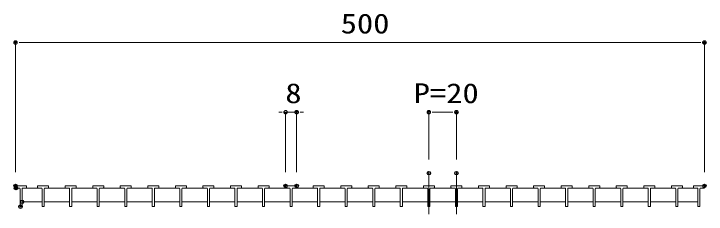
# Model space of a CAD drawing. Units: millimetres on the paper. Extents: x -216 to 216, y -153 to 153.
# Drawn here: x -62.7 to 37.8, y -69.3 to -40.2 of the extents above; entities that cross this region are included whole.
import ezdxf
from ezdxf.enums import TextEntityAlignment as Align

# ---------------------------------------------------------------- set-up
doc = ezdxf.new("R2010")
doc.units = ezdxf.units.MM
doc.header["$PDMODE"] = 32
doc.header["$PDSIZE"] = 0.5
doc.linetypes.add('CHAIN2', pattern=[12, 9, -1, 1, -1])
for name, color, linetype, lineweight in [('0-2_蓋', 3, 'Continuous', 9), ('0-3_中心線', 4, 'CHAIN2', 9), ('0-4_寸法', 4, 'Continuous', 9), ('0-5_0', 7, 'Continuous', 9)]:
    doc.layers.add(name, color=color, linetype=linetype, lineweight=lineweight)
doc.layers.add('0-6_Defpoints', color=7, linetype='Continuous')
doc.styles.add('ＭＳ ゴシック', font='')
doc.styles.get('ＭＳ ゴシック').set_extended_font_data('MS Gothic')

# ---------------------------------------------------------------- blocks, each defined once
blk = doc.blocks.new('z2')
at = {"layer": '0-5_0'}
for p, q in [((0.458, -0.199), (-0.458, -0.199)), ((0.3, -0.399), (-0.3, -0.399))]:
    blk.add_line(p, q, dxfattribs=at)
blk.add_lwpolyline([(0.5, 0), (0.496, 0.063), (0.484, 0.124), (0.465, 0.184), (0.438, 0.241), (0.405, 0.294), (0.364, 0.342), (0.319, 0.385), (0.268, 0.422), (0.213, 0.452), (0.155, 0.476), (0.094, 0.491), (0.031, 0.499), (-0.031, 0.499), (-0.094, 0.491), (-0.155, 0.476), (-0.213, 0.452), (-0.268, 0.422), (-0.319, 0.385), (-0.364, 0.342), (-0.405, 0.294), (-0.438, 0.241), (-0.465, 0.184), (-0.484, 0.124), (-0.496, 0.063), (-0.5, 0), (0, 0)], dxfattribs=at)
blk.add_lwpolyline([(-0.5, 0), (-0.496, -0.063), (-0.484, -0.124), (-0.465, -0.184), (-0.438, -0.241), (-0.405, -0.294), (-0.364, -0.342), (-0.319, -0.385), (-0.268, -0.422), (-0.213, -0.452), (-0.155, -0.476), (-0.094, -0.491), (-0.031, -0.499), (0.031, -0.499), (0.094, -0.491), (0.155, -0.476), (0.213, -0.452), (0.268, -0.422), (0.319, -0.385), (0.364, -0.342), (0.405, -0.294), (0.438, -0.241), (0.465, -0.184), (0.484, -0.124), (0.496, -0.063), (0.5, 0), (0, 0)], close=True, dxfattribs=at)

msp = doc.modelspace()

# ---------------------------------------------------------------- linework, layer by layer
at = {"layer": '0-2_蓋'}
for p, q in [((-62.453, -65.217), (-60.853, -65.217)), ((-62.453, -65.457), (-62.453, -65.217)), ((-60.853, -65.457), (-60.853, -65.217)), ((-59.253, -65.217), (-57.653, -65.217)), ((-59.253, -65.457), (-59.253, -65.217)), ((-57.653, -65.457), (-57.653, -65.217)), ((-55.253, -65.217), (-53.653, -65.217)), ((-55.253, -65.457), (-55.253, -65.217)), ((-53.653, -65.457), (-53.653, -65.217)), ((-51.253, -65.217), (-49.653, -65.217)), ((-51.253, -65.457), (-51.253, -65.217)), ((-49.653, -65.457), (-49.653, -65.217)), ((-47.253, -65.217), (-45.653, -65.217)), ((-47.253, -65.457), (-47.253, -65.217)), ((-45.653, -65.457), (-45.653, -65.217)), ((-43.253, -65.217), (-41.653, -65.217)), ((-43.253, -65.457), (-43.253, -65.217)), ((-41.653, -65.457), (-41.653, -65.217)), ((-39.253, -65.217), (-37.653, -65.217)), ((-39.253, -65.457), (-39.253, -65.217)), ((-37.653, -65.457), (-37.653, -65.217)), ((-35.253, -65.217), (-33.653, -65.217)), ((-35.253, -65.457), (-35.253, -65.217)), ((-33.653, -65.457), (-33.653, -65.217)), ((-31.253, -65.217), (-29.653, -65.217)), ((-31.253, -65.457), (-31.253, -65.217)), ((-29.653, -65.457), (-29.653, -65.217)), ((-27.253, -65.217), (-25.653, -65.217)), ((-27.253, -65.457), (-27.253, -65.217)), ((-25.653, -65.457), (-25.653, -65.217)), ((-23.253, -65.217), (-21.653, -65.217)), ((-23.253, -65.457), (-23.253, -65.217)), ((-21.653, -65.457), (-21.653, -65.217)), ((-19.253, -65.217), (-17.653, -65.217)), ((-19.253, -65.457), (-19.253, -65.217)), ((-17.653, -65.457), (-17.653, -65.217)), ((-15.253, -65.217), (-13.653, -65.217)), ((-15.253, -65.457), (-15.253, -65.217)), ((-13.653, -65.457), (-13.653, -65.217)), ((-11.253, -65.217), (-9.653, -65.217)), ((-11.253, -65.457), (-11.253, -65.217)), ((-9.653, -65.457), (-9.653, -65.217)), ((-7.253, -65.217), (-5.653, -65.217)), ((-7.253, -65.457), (-7.253, -65.217)), ((-5.653, -65.457), (-5.653, -65.217)), ((-3.253, -65.217), (-1.653, -65.217)), ((-3.253, -65.457), (-3.253, -65.217)), ((-1.653, -65.457), (-1.653, -65.217)), ((0.747, -65.217), (2.347, -65.217)), ((0.747, -65.457), (0.747, -65.217)), ((2.347, -65.457), (2.347, -65.217)), ((4.747, -65.217), (6.347, -65.217)), ((4.747, -65.457), (4.747, -65.217)), ((6.347, -65.457), (6.347, -65.217)), ((8.747, -65.217), (10.347, -65.217)), ((8.747, -65.457), (8.747, -65.217)), ((10.347, -65.457), (10.347, -65.217)), ((12.747, -65.217), (14.347, -65.217)), ((12.747, -65.457), (12.747, -65.217)), ((14.347, -65.457), (14.347, -65.217)), ((16.747, -65.217), (18.347, -65.217)), ((16.747, -65.457), (16.747, -65.217)), ((18.347, -65.457), (18.347, -65.217)), ((20.747, -65.217), (22.347, -65.217)), ((20.747, -65.457), (20.747, -65.217)), ((22.347, -65.457), (22.347, -65.217)), ((24.747, -65.217), (26.347, -65.217)), ((24.747, -65.457), (24.747, -65.217)), ((26.347, -65.457), (26.347, -65.217)), ((28.747, -65.217), (30.347, -65.217)), ((28.747, -65.457), (28.747, -65.217)), ((30.347, -65.457), (30.347, -65.217)), ((32.747, -65.217), (34.347, -65.217)), ((32.747, -65.457), (32.747, -65.217)), ((34.347, -65.457), (34.347, -65.217)), ((35.947, -65.217), (37.547, -65.217)), ((35.947, -65.457), (35.947, -65.217)), ((37.547, -65.457), (37.547, -65.217)), ((-61.903, -65.517), (-62.393, -65.517)), ((-61.803, -68.157), (-61.803, -65.617)), ((-61.503, -68.157), (-61.503, -65.617)), ((-61.403, -65.517), (-60.913, -65.517)), ((-61.403, -65.517), (-58.703, -65.517)), ((-58.703, -65.517), (-59.193, -65.517)), ((-58.603, -68.157), (-58.603, -65.617)), ((-58.303, -68.157), (-58.303, -65.617)), ((-58.203, -65.517), (-57.713, -65.517)), ((-58.203, -65.517), (-54.703, -65.517)), ((-54.703, -65.517), (-55.193, -65.517)), ((-54.603, -68.157), (-54.603, -65.617)), ((-54.303, -68.157), (-54.303, -65.617)), ((-54.203, -65.517), (-53.713, -65.517)), ((-54.203, -65.517), (-50.703, -65.517)), ((-50.703, -65.517), (-51.193, -65.517)), ((-50.603, -68.157), (-50.603, -65.617)), ((-50.303, -68.157), (-50.303, -65.617)), ((-50.203, -65.517), (-49.713, -65.517)), ((-50.203, -65.517), (-46.703, -65.517)), ((-46.703, -65.517), (-47.193, -65.517)), ((-46.603, -68.157), (-46.603, -65.617)), ((-46.303, -68.157), (-46.303, -65.617)), ((-46.203, -65.517), (-45.713, -65.517)), ((-46.203, -65.517), (-42.703, -65.517)), ((-42.703, -65.517), (-43.193, -65.517)), ((-42.603, -68.157), (-42.603, -65.617)), ((-42.303, -68.157), (-42.303, -65.617)), ((-42.203, -65.517), (-41.713, -65.517)), ((-42.203, -65.517), (-38.703, -65.517)), ((-38.703, -65.517), (-39.193, -65.517)), ((-38.603, -68.157), (-38.603, -65.617)), ((-38.303, -68.157), (-38.303, -65.617)), ((-38.203, -65.517), (-37.713, -65.517)), ((-38.203, -65.517), (-34.703, -65.517)), ((-34.703, -65.517), (-35.193, -65.517)), ((-34.603, -68.157), (-34.603, -65.617)), ((-34.303, -68.157), (-34.303, -65.617)), ((-34.203, -65.517), (-33.713, -65.517)), ((-34.203, -65.517), (-30.703, -65.517)), ((-30.703, -65.517), (-31.193, -65.517)), ((-30.603, -68.157), (-30.603, -65.617)), ((-30.303, -68.157), (-30.303, -65.617)), ((-30.203, -65.517), (-29.713, -65.517)), ((-30.203, -65.517), (-26.703, -65.517)), ((-26.703, -65.517), (-27.193, -65.517)), ((-26.603, -68.157), (-26.603, -65.617)), ((-26.303, -68.157), (-26.303, -65.617)), ((-26.203, -65.517), (-25.713, -65.517)), ((-26.203, -65.517), (-22.703, -65.517)), ((-22.703, -65.517), (-23.193, -65.517)), ((-22.603, -68.157), (-22.603, -65.617)), ((-22.303, -68.157), (-22.303, -65.617)), ((-22.203, -65.517), (-21.713, -65.517)), ((-22.203, -65.517), (-18.703, -65.517)), ((-18.703, -65.517), (-19.193, -65.517)), ((-18.603, -68.157), (-18.603, -65.617)), ((-18.303, -68.157), (-18.303, -65.617)), ((-18.203, -65.517), (-17.713, -65.517)), ((-18.203, -65.517), (-14.703, -65.517)), ((-14.703, -65.517), (-15.193, -65.517)), ((-14.603, -68.157), (-14.603, -65.617)), ((-14.303, -68.157), (-14.303, -65.617)), ((-14.203, -65.517), (-13.713, -65.517)), ((-14.203, -65.517), (-10.703, -65.517)), ((-10.703, -65.517), (-11.193, -65.517)), ((-10.603, -68.157), (-10.603, -65.617)), ((-10.303, -68.157), (-10.303, -65.617)), ((-10.203, -65.517), (-9.713, -65.517)), ((-10.203, -65.517), (-6.703, -65.517)), ((-6.703, -65.517), (-7.193, -65.517)), ((-6.603, -68.157), (-6.603, -65.617)), ((-6.303, -68.157), (-6.303, -65.617)), ((-6.203, -65.517), (-5.713, -65.517)), ((-6.203, -65.517), (-2.703, -65.517)), ((-2.703, -65.517), (-3.193, -65.517)), ((-2.603, -68.157), (-2.603, -65.617)), ((-2.303, -68.157), (-2.303, -65.617)), ((-2.203, -65.517), (-1.713, -65.517)), ((-2.203, -65.517), (1.297, -65.517)), ((1.297, -65.517), (0.807, -65.517)), ((1.397, -68.157), (1.397, -65.617)), ((1.697, -68.157), (1.697, -65.617)), ((1.797, -65.517), (2.287, -65.517)), ((1.797, -65.517), (5.297, -65.517)), ((5.297, -65.517), (4.807, -65.517)), ((5.397, -68.157), (5.397, -65.617)), ((5.697, -68.157), (5.697, -65.617)), ((5.797, -65.517), (6.287, -65.517)), ((5.797, -65.517), (9.297, -65.517)), ((9.297, -65.517), (8.807, -65.517)), ((9.397, -68.157), (9.397, -65.617)), ((9.697, -68.157), (9.697, -65.617)), ((9.797, -65.517), (10.287, -65.517)), ((9.797, -65.517), (13.297, -65.517)), ((13.297, -65.517), (12.807, -65.517)), ((13.397, -68.157), (13.397, -65.617)), ((13.697, -68.157), (13.697, -65.617)), ((13.797, -65.517), (14.287, -65.517)), ((13.797, -65.517), (17.297, -65.517)), ((17.297, -65.517), (16.807, -65.517)), ((17.397, -68.157), (17.397, -65.617)), ((17.697, -68.157), (17.697, -65.617)), ((17.797, -65.517), (18.287, -65.517)), ((17.797, -65.517), (21.297, -65.517)), ((21.297, -65.517), (20.807, -65.517)), ((21.397, -68.157), (21.397, -65.617)), ((21.697, -68.157), (21.697, -65.617)), ((21.797, -65.517), (22.287, -65.517)), ((21.797, -65.517), (25.297, -65.517)), ((25.297, -65.517), (24.807, -65.517)), ((25.397, -68.157), (25.397, -65.617)), ((25.697, -68.157), (25.697, -65.617)), ((25.797, -65.517), (26.287, -65.517)), ((25.797, -65.517), (29.297, -65.517)), ((29.297, -65.517), (28.807, -65.517)), ((29.397, -68.157), (29.397, -65.617)), ((29.697, -68.157), (29.697, -65.617)), ((29.797, -65.517), (30.287, -65.517)), ((29.797, -65.517), (33.297, -65.517)), ((33.297, -65.517), (32.807, -65.517)), ((33.397, -68.157), (33.397, -65.617)), ((33.697, -68.157), (33.697, -65.617)), ((33.797, -65.517), (34.287, -65.517)), ((33.797, -65.517), (36.497, -65.517)), ((36.497, -65.517), (36.007, -65.517)), ((36.597, -68.157), (36.597, -65.617)), ((36.897, -68.157), (36.897, -65.617)), ((36.997, -65.517), (37.487, -65.517)), ((-61.563, -68.217), (-61.743, -68.217)), ((-61.503, -67.517), (-58.603, -67.517)), ((-58.363, -68.217), (-58.543, -68.217)), ((-58.303, -67.517), (-54.603, -67.517)), ((-54.363, -68.217), (-54.543, -68.217)), ((-54.303, -67.517), (-50.603, -67.517)), ((-50.363, -68.217), (-50.543, -68.217)), ((-50.303, -67.517), (-46.603, -67.517)), ((-46.363, -68.217), (-46.543, -68.217)), ((-46.303, -67.517), (-42.603, -67.517)), ((-42.363, -68.217), (-42.543, -68.217)), ((-42.303, -67.517), (-38.603, -67.517)), ((-38.363, -68.217), (-38.543, -68.217)), ((-38.303, -67.517), (-34.603, -67.517)), ((-34.363, -68.217), (-34.543, -68.217)), ((-34.303, -67.517), (-30.603, -67.517)), ((-30.363, -68.217), (-30.543, -68.217)), ((-30.303, -67.517), (-26.603, -67.517)), ((-26.363, -68.217), (-26.543, -68.217)), ((-26.303, -67.517), (-22.603, -67.517)), ((-22.363, -68.217), (-22.543, -68.217)), ((-22.303, -67.517), (-18.603, -67.517)), ((-18.363, -68.217), (-18.543, -68.217)), ((-18.303, -67.517), (-14.603, -67.517)), ((-14.363, -68.217), (-14.543, -68.217)), ((-14.303, -67.517), (-10.603, -67.517)), ((-10.363, -68.217), (-10.543, -68.217)), ((-10.303, -67.517), (-6.603, -67.517)), ((-6.363, -68.217), (-6.543, -68.217)), ((-6.303, -67.517), (-2.603, -67.517)), ((-2.363, -68.217), (-2.543, -68.217)), ((-2.303, -67.517), (1.397, -67.517)), ((1.637, -68.217), (1.457, -68.217)), ((1.697, -67.517), (5.397, -67.517)), ((5.637, -68.217), (5.457, -68.217)), ((5.697, -67.517), (9.397, -67.517)), ((9.637, -68.217), (9.457, -68.217)), ((9.697, -67.517), (13.397, -67.517)), ((13.637, -68.217), (13.457, -68.217)), ((13.697, -67.517), (17.397, -67.517)), ((17.637, -68.217), (17.457, -68.217)), ((17.697, -67.517), (21.397, -67.517)), ((21.637, -68.217), (21.457, -68.217)), ((21.697, -67.517), (25.397, -67.517)), ((25.637, -68.217), (25.457, -68.217)), ((25.697, -67.517), (29.397, -67.517)), ((29.637, -68.217), (29.457, -68.217)), ((29.697, -67.517), (33.397, -67.517)), ((33.637, -68.217), (33.457, -68.217)), ((33.697, -67.517), (36.597, -67.517)), ((36.837, -68.217), (36.657, -68.217))]:
    msp.add_line(p, q, dxfattribs=at)
for centre, radius, start, end in [((-62.393, -65.457), 0.06, 180, 270), ((-61.903, -65.617), 0.1, 0, 90), ((-61.403, -65.617), 0.1, 90, 180), ((-60.913, -65.457), 0.06, 270, 0), ((-59.193, -65.457), 0.06, 180, 270), ((-58.703, -65.617), 0.1, 0, 90), ((-58.203, -65.617), 0.1, 90, 180), ((-57.713, -65.457), 0.06, 270, 0), ((-55.193, -65.457), 0.06, 180, 270), ((-54.703, -65.617), 0.1, 0, 90), ((-54.203, -65.617), 0.1, 90, 180), ((-53.713, -65.457), 0.06, 270, 0), ((-51.193, -65.457), 0.06, 180, 270), ((-50.703, -65.617), 0.1, 0, 90), ((-50.203, -65.617), 0.1, 90, 180), ((-49.713, -65.457), 0.06, 270, 0), ((-47.193, -65.457), 0.06, 180, 270), ((-46.703, -65.617), 0.1, 0, 90), ((-46.203, -65.617), 0.1, 90, 180), ((-45.713, -65.457), 0.06, 270, 0), ((-43.193, -65.457), 0.06, 180, 270), ((-42.703, -65.617), 0.1, 0, 90), ((-42.203, -65.617), 0.1, 90, 180), ((-41.713, -65.457), 0.06, 270, 0), ((-39.193, -65.457), 0.06, 180, 270), ((-38.703, -65.617), 0.1, 0, 90), ((-38.203, -65.617), 0.1, 90, 180), ((-37.713, -65.457), 0.06, 270, 0), ((-35.193, -65.457), 0.06, 180, 270), ((-34.703, -65.617), 0.1, 0, 90), ((-34.203, -65.617), 0.1, 90, 180), ((-33.713, -65.457), 0.06, 270, 0), ((-31.193, -65.457), 0.06, 180, 270), ((-30.703, -65.617), 0.1, 0, 90), ((-30.203, -65.617), 0.1, 90, 180), ((-29.713, -65.457), 0.06, 270, 0), ((-27.193, -65.457), 0.06, 180, 270), ((-26.703, -65.617), 0.1, 0, 90), ((-26.203, -65.617), 0.1, 90, 180), ((-25.713, -65.457), 0.06, 270, 0), ((-23.193, -65.457), 0.06, 180, 270), ((-22.703, -65.617), 0.1, 0, 90), ((-22.203, -65.617), 0.1, 90, 180), ((-21.713, -65.457), 0.06, 270, 0), ((-19.193, -65.457), 0.06, 180, 270), ((-18.703, -65.617), 0.1, 0, 90), ((-18.203, -65.617), 0.1, 90, 180), ((-17.713, -65.457), 0.06, 270, 0), ((-15.193, -65.457), 0.06, 180, 270), ((-14.703, -65.617), 0.1, 0, 90), ((-14.203, -65.617), 0.1, 90, 180), ((-13.713, -65.457), 0.06, 270, 0), ((-11.193, -65.457), 0.06, 180, 270), ((-10.703, -65.617), 0.1, 0, 90), ((-10.203, -65.617), 0.1, 90, 180), ((-9.713, -65.457), 0.06, 270, 0), ((-7.193, -65.457), 0.06, 180, 270), ((-6.703, -65.617), 0.1, 0, 90), ((-6.203, -65.617), 0.1, 90, 180), ((-5.713, -65.457), 0.06, 270, 0), ((-3.193, -65.457), 0.06, 180, 270), ((-2.703, -65.617), 0.1, 0, 90), ((-2.203, -65.617), 0.1, 90, 180), ((-1.713, -65.457), 0.06, 270, 0), ((0.807, -65.457), 0.06, 180, 270), ((1.297, -65.617), 0.1, 0, 90), ((1.797, -65.617), 0.1, 90, 180), ((2.287, -65.457), 0.06, 270, 0), ((4.807, -65.457), 0.06, 180, 270), ((5.297, -65.617), 0.1, 0, 90), ((5.797, -65.617), 0.1, 90, 180), ((6.287, -65.457), 0.06, 270, 0), ((8.807, -65.457), 0.06, 180, 270), ((9.297, -65.617), 0.1, 0, 90), ((9.797, -65.617), 0.1, 90, 180), ((10.287, -65.457), 0.06, 270, 0), ((12.807, -65.457), 0.06, 180, 270), ((13.297, -65.617), 0.1, 0, 90), ((13.797, -65.617), 0.1, 90, 180), ((14.287, -65.457), 0.06, 270, 0), ((16.807, -65.457), 0.06, 180, 270), ((17.297, -65.617), 0.1, 0, 90), ((17.797, -65.617), 0.1, 90, 180), ((18.287, -65.457), 0.06, 270, 0), ((20.807, -65.457), 0.06, 180, 270), ((21.297, -65.617), 0.1, 0, 90), ((21.797, -65.617), 0.1, 90, 180), ((22.287, -65.457), 0.06, 270, 0), ((24.807, -65.457), 0.06, 180, 270), ((25.297, -65.617), 0.1, 0, 90), ((25.797, -65.617), 0.1, 90, 180), ((26.287, -65.457), 0.06, 270, 0), ((28.807, -65.457), 0.06, 180, 270), ((29.297, -65.617), 0.1, 0, 90), ((29.797, -65.617), 0.1, 90, 180), ((30.287, -65.457), 0.06, 270, 0), ((32.807, -65.457), 0.06, 180, 270), ((33.297, -65.617), 0.1, 0, 90), ((33.797, -65.617), 0.1, 90, 180), ((34.287, -65.457), 0.06, 270, 0), ((36.007, -65.457), 0.06, 180, 270), ((36.497, -65.617), 0.1, 0, 90), ((36.997, -65.617), 0.1, 90, 180), ((37.487, -65.457), 0.06, 270, 0), ((-61.743, -68.157), 0.06, 180, 270), ((-61.563, -68.157), 0.06, 270, 0), ((-58.543, -68.157), 0.06, 180, 270), ((-58.363, -68.157), 0.06, 270, 0), ((-54.543, -68.157), 0.06, 180, 270), ((-54.363, -68.157), 0.06, 270, 0), ((-50.543, -68.157), 0.06, 180, 270), ((-50.363, -68.157), 0.06, 270, 0), ((-46.543, -68.157), 0.06, 180, 270), ((-46.363, -68.157), 0.06, 270, 0), ((-42.543, -68.157), 0.06, 180, 270), ((-42.363, -68.157), 0.06, 270, 0), ((-38.543, -68.157), 0.06, 180, 270), ((-38.363, -68.157), 0.06, 270, 0), ((-34.543, -68.157), 0.06, 180, 270), ((-34.363, -68.157), 0.06, 270, 0), ((-30.543, -68.157), 0.06, 180, 270), ((-30.363, -68.157), 0.06, 270, 0), ((-26.543, -68.157), 0.06, 180, 270), ((-26.363, -68.157), 0.06, 270, 0), ((-22.543, -68.157), 0.06, 180, 270), ((-22.363, -68.157), 0.06, 270, 0), ((-18.543, -68.157), 0.06, 180, 270), ((-18.363, -68.157), 0.06, 270, 0), ((-14.543, -68.157), 0.06, 180, 270), ((-14.363, -68.157), 0.06, 270, 0), ((-10.543, -68.157), 0.06, 180, 270), ((-10.363, -68.157), 0.06, 270, 0), ((-6.543, -68.157), 0.06, 180, 270), ((-6.363, -68.157), 0.06, 270, 0), ((-2.543, -68.157), 0.06, 180, 270), ((-2.363, -68.157), 0.06, 270, 0), ((1.457, -68.157), 0.06, 180, 270), ((1.637, -68.157), 0.06, 270, 0), ((5.457, -68.157), 0.06, 180, 270), ((5.637, -68.157), 0.06, 270, 0), ((9.457, -68.157), 0.06, 180, 270), ((9.637, -68.157), 0.06, 270, 0), ((13.457, -68.157), 0.06, 180, 270), ((13.637, -68.157), 0.06, 270, 0), ((17.457, -68.157), 0.06, 180, 270), ((17.637, -68.157), 0.06, 270, 0), ((21.457, -68.157), 0.06, 180, 270), ((21.637, -68.157), 0.06, 270, 0), ((25.457, -68.157), 0.06, 180, 270), ((25.637, -68.157), 0.06, 270, 0), ((29.457, -68.157), 0.06, 180, 270), ((29.637, -68.157), 0.06, 270, 0), ((33.457, -68.157), 0.06, 180, 270), ((33.637, -68.157), 0.06, 270, 0), ((36.657, -68.157), 0.06, 180, 270), ((36.837, -68.157), 0.06, 270, 0)]:
    msp.add_arc(centre, radius, start, end, dxfattribs=at)
at = {"layer": '0-3_中心線'}
for p, q in [((-2.453, -63.357), (-2.453, -69.311)), ((1.547, -63.357), (1.547, -69.311))]:
    msp.add_line(p, q, dxfattribs=at)
at = {"layer": '0-4_寸法'}
for p, q in [((-62.453, -63.217), (-62.453, -44.375)), ((-61.953, -44.375), (37.047, -44.375)), ((37.547, -63.217), (37.547, -44.375)), ((-23.753, -54.496), (-24.253, -54.496)), ((-23.253, -63.217), (-23.253, -54.496)), ((-23.253, -54.496), (-21.653, -54.496)), ((-21.653, -63.217), (-21.653, -54.496)), ((-21.153, -54.496), (-20.653, -54.496)), ((-2.453, -61.357), (-2.453, -54.496)), ((-1.953, -54.496), (1.047, -54.496)), ((1.547, -61.357), (1.547, -54.496))]:
    msp.add_line(p, q, dxfattribs=at)
at = {"layer": '0-6_Defpoints'}
for p in [(37.547, -44.375), (-21.653, -54.496), (1.547, -54.496), (-2.453, -63.357), (1.547, -63.357), (-62.453, -65.217), (-62.393, -65.517), (-23.253, -65.217), (-21.653, -65.217), (37.547, -65.217), (-61.503, -67.517), (-61.743, -68.217)]:
    msp.add_point(p, dxfattribs=at)

# ---------------------------------------------------------------- block references
at = {"layer": '0-4_寸法', "xscale": 0.5, "yscale": 0.5, "rotation": 180}
for p in [(-62.453, -44.375), (-21.653, -54.496), (-2.453, -54.496)]:
    msp.add_blockref('z2', p, dxfattribs=at)
at = {"layer": '0-4_寸法', "xscale": 0.5, "yscale": 0.5}
for p in [(37.547, -44.375), (-23.253, -54.496), (1.547, -54.496)]:
    msp.add_blockref('z2', p, dxfattribs=at)

# ---------------------------------------------------------------- texts
at = {"layer": '0-4_寸法', "style": 'ＭＳ ゴシック', "width": 1.2}
for s, p in [('500', (-15.253, -43.93)), ('8', (-23.293, -54.051)), ('P=20', (-4.653, -54.051))]:
    msp.add_text(s, height=2.889, dxfattribs=at).set_placement(p, align=Align.BOTTOM_LEFT)

doc.saveas('drawing.dxf')
